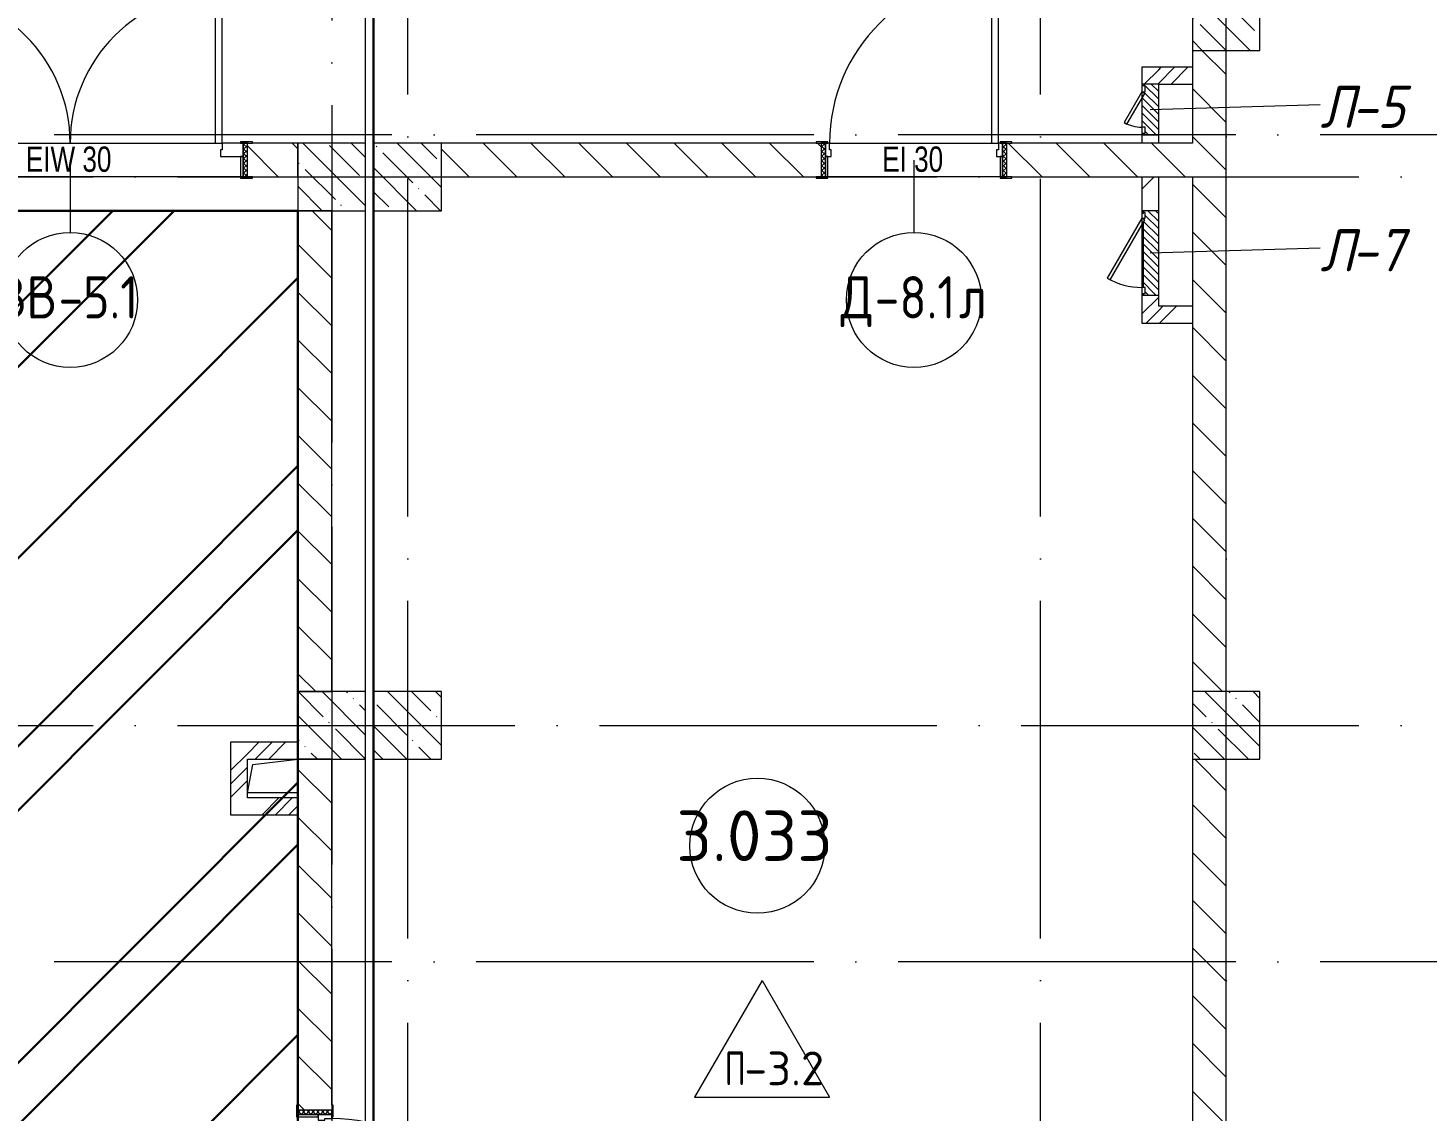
# Model space of a CAD drawing. Header units: millimetres. Extents: x -68946 to 690821, y -552984 to 293768.
# Drawn here: x 139853 to 148143, y -228316 to -221898 of the extents above; entities that cross this region are included whole.
import ezdxf

# ---------------------------------------------------------------- set-up
doc = ezdxf.new("R2010")
doc.units = ezdxf.units.MM
doc.linetypes.add('ADSK_Линия сетки', pattern=[2500, 2000, -250, 0, -250])
for name, color, linetype, lineweight in [('1.2) Стяжка 6 вып.', 30, 'Continuous', 30), ('1.3) Звуко-изол           6 вып.', 90, 'Continuous', 30), ('1.4) Стяжка 6 вып.', 30, 'Continuous', 30), ('A-AREA-____-IDEN', 250, 'Continuous', 9), ('A-DETL-GENF-OTLN', 250, 'Continuous', 5), ('A-DOOR-____-IDEN', 250, 'Continuous', 9), ('A-DOOR-____-MCUT', 250, 'Continuous', 5), ('A-DOOR-____-OTLN', 250, 'Continuous', 5), ('A-DOOR-FRAM-MCUT', 250, 'Continuous', 5), ('A-DOOR-FRAM-OTLN', 250, 'Continuous', 5), ('A-FLOR-____-IDEN', 250, 'Continuous', 9), ('A-FLOR-____-OTLN', 250, 'Continuous', 9), ('A-GENM-____-MCUT', 250, 'Continuous', 25), ('A-GENM-____-OTLN', 250, 'Continuous', 9), ('A-GLAZ-____-OTLN', 250, 'Continuous', 5), ('A-WALL-____-MCUT', 250, 'Continuous', 13), ('A-WALL-____-PATT', 250, 'Continuous', 13), ('I-WALL-____-OTLN', 250, 'Continuous', 9), ('S-COLS-____-MCUT', 250, 'Continuous', 25), ('S-COLS-____-OTLN', 250, 'Continuous', 9), ('S-GRID-____-OTLN', 250, 'Continuous', 9)]:
    doc.layers.add(name, color=color, linetype=linetype, lineweight=lineweight)
doc.styles.add('Arial Narrow', font='ARIALN.TTF', dxfattribs={"width": 0.9, "height": 150})
doc.styles.add('GOST Common_1', font='', dxfattribs={"width": 0.9, "height": 250})
doc.styles.add('ISOCPEUR_2', font='isocpeur.ttf', dxfattribs={"height": 160})
doc.styles.add('ISOCPEUR_4', font='isocpeur.ttf', dxfattribs={"height": 300})
doc.styles.add('ISOCPEUR_I', font='isocpeui.ttf', dxfattribs={"width": 0.9, "height": 12.5})
doc.styles.get('GOST Common_1').set_extended_font_data('GOST Common')
pattern_1 = [(135, (28052.9, -258555.93), (-141.42136, -141.42136), [])]
pattern_2 = [(135, (1751.41, 164.685), (-14.14214, -14.14214), []), (225, (1751.41, 164.685), (14.14214, -14.14214), [])]
pattern_3 = [(45, (-371.384, 164.685), (-14.1421, 14.1421), []), (135, (-371.384, 164.685), (-14.1421, -14.1421), [])]
pattern_4 = [(45, (28052.9, -258555.93), (-224.5064, 224.5064), []), (45, (28132.28, -258555.93), (0, 449.0128), []), (45, (27973.53, -258555.93), (0, 449.0128), [])]
pattern_5 = [(135, (28052.9, -258555.93), (-142.5612, -142.5612), []), (135, (28195.47, -258555.93), (-142.5612, -142.5612), [252.016, -50.403, 3.353, -47.05])]
pattern_6 = [(45, (125, 0), (-22.6274, 22.6274), [])]

# ---------------------------------------------------------------- blocks, each defined once
blk = doc.blocks.new('Дверь_СКБ_2Ст_Внутренняя1 - Н_ВВ-5_2100x2600h_Фрамуга сверху-42108726-АР1_Маркировочный план 3 этажа секция 2_3')
at = {"layer": 'A-DOOR-____-OTLN'}
h = blk.add_hatch(dxfattribs=at)
h.set_pattern_fill('FP_5', color=256, style=0, pattern_type=2)
h.set_pattern_definition([(135, (1251.41, 164.685), (-14.1421, -14.1421), []), (225, (1251.41, 164.685), (14.1421, -14.1421), [])])
h.paths.add_polyline_path([(1037.5, -100), (1062.5, -100), (1062.5, 100), (1037.5, 100), (1037.5, 20)])
at = {"layer": 'A-DOOR-FRAM-OTLN'}
h = blk.add_hatch(dxfattribs=at)
h.set_pattern_fill('FP_6', color=256, style=0, pattern_type=2)
h.set_pattern_definition([(45, (-871.384, 164.685), (-14.1421, 14.1421), []), (135, (-871.384, 164.685), (-14.1421, -14.1421), [])])
h.paths.add_polyline_path([(-1037.5, -100), (-1012.5, -99.2), (-1012.5, 100), (-1037.5, 100), (-1037.5, -27.8)])
at = {"layer": 'A-DOOR-____-MCUT'}
for p, q in [((-887.5, 1000), (-887.5, 100)), ((-847.5, 1000), (-887.5, 1000)), ((-847.5, 100), (-847.5, 1000)), ((912.5, 1000), (872.5, 1000)), ((872.5, 1000), (872.5, 100)), ((912.5, 100), (912.5, 1000)), ((-887.5, 100), (-847.5, 100)), ((872.5, 100), (912.5, 100))]:
    blk.add_line(p, q, dxfattribs=at)
at = {"layer": 'A-DOOR-____-OTLN'}
for centre, start, end in [((-887.5, 100), 0, 90), ((912.5, 100), 90, 180)]:
    blk.add_arc(centre, 900, start, end, dxfattribs=at)
at = {"layer": 'A-DOOR-FRAM-MCUT'}
for p, q in [((-997.5, 108), (-1067.5, 108)), ((-1067.5, 108), (-1067.5, 100)), ((-1067.5, 100), (-997.5, 100)), ((-1012.5, 100), (-1037.5, 100)), ((-1037.5, 100), (-1037.5, -100)), ((-887.5, 100), (-1012.5, 100)), ((-1012.5, 100), (-1012.5, 20)), ((-1012.5, -100), (-1012.5, 100)), ((-997.5, 100), (-1012.5, 100)), ((-1012.5, 100), (-1012.5, 99)), ((-1012.5, 99), (-997.5, 99)), ((-997.5, 100), (-997.5, 108)), ((-997.5, 99), (-997.5, 100)), ((-887.5, 60), (-887.5, 100)), ((912.5, 100), (912.5, 60)), ((1037.5, 100), (912.5, 100)), ((1092.5, 108), (1022.5, 108)), ((1022.5, 108), (1022.5, 100)), ((1037.5, 100), (1022.5, 100)), ((1022.5, 100), (1022.5, 99)), ((1022.5, 100), (1092.5, 100)), ((1022.5, 99), (1037.5, 99)), ((1037.5, 20), (1037.5, 100)), ((1062.5, 100), (1037.5, 100)), ((1037.5, 100), (1037.5, -100)), ((1037.5, 99), (1037.5, 100)), ((1062.5, -100), (1062.5, 100)), ((1092.5, 100), (1092.5, 108)), ((-1012.5, 20), (-877.5, 20)), ((-997.5, 20), (-1012.5, 20)), ((-1012.5, 20), (-1012.5, -100)), ((-997.5, -100), (-997.5, 20)), ((-877.5, 60), (-887.5, 60)), ((-877.5, 20), (-877.5, 60)), ((912.5, 60), (902.5, 60)), ((902.5, 60), (902.5, 20)), ((902.5, 20), (1037.5, 20)), ((1037.5, 20), (1022.5, 20)), ((1022.5, 20), (1022.5, -100)), ((1037.5, -100), (1037.5, 20)), ((-997.5, -100), (-1067.5, -100)), ((-1067.5, -100), (-1067.5, -108)), ((-1067.5, -108), (-997.5, -108)), ((-1037.5, -100), (-1012.5, -100)), ((-1012.5, -100), (-997.5, -100)), ((-997.5, -108), (-997.5, -100)), ((1022.5, -100), (1037.5, -100)), ((1092.5, -100), (1022.5, -100)), ((1022.5, -100), (1022.5, -108)), ((1022.5, -108), (1092.5, -108)), ((1037.5, -100), (1062.5, -100)), ((1092.5, -108), (1092.5, -100))]:
    blk.add_line(p, q, dxfattribs=at)
blk = doc.blocks.new('Дверь_СКБ_1Ст_Внутренняя - Д-8_1л_1100x2100h_Кабинет директора_ Канцелярия_ Бухгалтерия_ Кабинеты заместителей директора_ Кабинет организатора внеклассной и внешкольной работы-42637167-АР1_Маркировочный план 3 этажа секция 2_3')
at = {"layer": 'A-DOOR-____-OTLN'}
h = blk.add_hatch(dxfattribs=at)
h.set_pattern_fill('FP_9', color=256, style=0, pattern_type=2)
h.set_pattern_definition(pattern_2)
h.paths.add_polyline_path([(562.5, 100), (537.5, 100), (537.5, -100), (562.5, -100)])
at = {"layer": 'A-DOOR-FRAM-OTLN'}
h = blk.add_hatch(dxfattribs=at)
h.set_pattern_fill('FP_10', color=256, style=0, pattern_type=2)
h.set_pattern_definition(pattern_3)
h.paths.add_polyline_path([(-512.5, -92.9), (-512.5, 100), (-537.5, 100), (-537.5, -100), (-512.5, -100)])
at = {"layer": 'A-DOOR-____-MCUT'}
for p, q in [((512.5, 1100), (472.5, 1100)), ((472.5, 1100), (472.5, 100)), ((512.5, 100), (512.5, 1100)), ((472.5, 100), (512.5, 100))]:
    blk.add_line(p, q, dxfattribs=at)
at = {"layer": 'A-DOOR-____-OTLN'}
blk.add_arc((512.5, 100), 1000, 90, 180, dxfattribs=at)
at = {"layer": 'A-DOOR-FRAM-MCUT'}
for p, q in [((-497.5, 108), (-567.5, 108)), ((-567.5, 108), (-567.5, 100)), ((-567.5, 100), (-497.5, 100)), ((-512.5, 100), (-537.5, 100)), ((-537.5, 100), (-537.5, -100)), ((-487.5, 100), (-512.5, 100)), ((-512.5, 100), (-512.5, 20)), ((-512.5, -100), (-512.5, 100)), ((-497.5, 100), (-512.5, 100)), ((-512.5, 100), (-512.5, 99)), ((-512.5, 99), (-497.5, 99)), ((-497.5, 100), (-497.5, 108)), ((-497.5, 99), (-497.5, 100)), ((-487.5, 60), (-487.5, 100)), ((512.5, 100), (512.5, 60)), ((537.5, 100), (512.5, 100)), ((592.5, 108), (522.5, 108)), ((522.5, 108), (522.5, 100)), ((537.5, 100), (522.5, 100)), ((522.5, 100), (522.5, 99)), ((522.5, 100), (592.5, 100)), ((522.5, 99), (537.5, 99)), ((537.5, 20), (537.5, 100)), ((562.5, 100), (537.5, 100)), ((537.5, 100), (537.5, -100)), ((537.5, 99), (537.5, 100)), ((562.5, -100), (562.5, 100)), ((592.5, 100), (592.5, 108)), ((-512.5, 20), (-477.5, 20)), ((-497.5, 20), (-512.5, 20)), ((-512.5, 20), (-512.5, -100)), ((-497.5, -100), (-497.5, 20)), ((-477.5, 60), (-487.5, 60)), ((-477.5, 20), (-477.5, 60)), ((512.5, 60), (502.5, 60)), ((502.5, 60), (502.5, 20)), ((502.5, 20), (537.5, 20)), ((537.5, 20), (522.5, 20)), ((522.5, 20), (522.5, -100)), ((537.5, -100), (537.5, 20)), ((-497.5, -100), (-567.5, -100)), ((-567.5, -100), (-567.5, -108)), ((-567.5, -108), (-497.5, -108)), ((-537.5, -100), (-512.5, -100)), ((-512.5, -100), (-497.5, -100)), ((-497.5, -108), (-497.5, -100)), ((522.5, -100), (537.5, -100)), ((592.5, -100), (522.5, -100)), ((522.5, -100), (522.5, -108)), ((522.5, -108), (592.5, -108)), ((537.5, -100), (562.5, -100)), ((592.5, -108), (592.5, -100))]:
    blk.add_line(p, q, dxfattribs=at)
blk = doc.blocks.new('Дверь_СКБ_1Ст_Внутренняя - Д-8_1л_1100x2100h_Кабинет директора_ Канцелярия_ Бухгалтерия_ Кабинеты заместителей директора_ Кабинет организатора внеклассной и внешкольной работы-V58-АР1_Маркировочный план 3 этажа секция 2_3')
at = {"layer": 'A-DOOR-____-OTLN'}
h = blk.add_hatch(dxfattribs=at)
h.set_pattern_fill('FP_9', color=256, style=0, pattern_type=2)
h.set_pattern_definition(pattern_2)
h.paths.add_polyline_path([(537.5, -100), (562.5, -100), (562.5, 100), (537.5, 100), (537.5, -92.4)])
at = {"layer": 'A-DOOR-FRAM-OTLN'}
h = blk.add_hatch(dxfattribs=at)
h.set_pattern_fill('FP_10', color=256, style=0, pattern_type=2)
h.set_pattern_definition(pattern_3)
h.paths.add_polyline_path([(-512.5, -100), (-512.5, 100), (-537.5, 100), (-537.5, -100)])
at = {"layer": 'A-DOOR-____-MCUT'}
for p, q in [((512.5, 1100), (472.5, 1100)), ((472.5, 1100), (472.5, 100)), ((512.5, 100), (512.5, 1100)), ((472.5, 100), (512.5, 100))]:
    blk.add_line(p, q, dxfattribs=at)
at = {"layer": 'A-DOOR-____-OTLN'}
blk.add_arc((512.5, 100), 1000, 90, 180, dxfattribs=at)
at = {"layer": 'A-DOOR-FRAM-MCUT'}
for p, q in [((-497.5, 108), (-567.5, 108)), ((-567.5, 108), (-567.5, 100)), ((-567.5, 100), (-497.5, 100)), ((-512.5, 100), (-537.5, 100)), ((-537.5, 100), (-537.5, -100)), ((-487.5, 100), (-512.5, 100)), ((-512.5, 100), (-512.5, 20)), ((-512.5, -100), (-512.5, 100)), ((-497.5, 100), (-512.5, 100)), ((-512.5, 100), (-512.5, 99)), ((-512.5, 99), (-497.5, 99)), ((-497.5, 100), (-497.5, 108)), ((-497.5, 99), (-497.5, 100)), ((-487.5, 60), (-487.5, 100)), ((512.5, 100), (512.5, 60)), ((537.5, 100), (512.5, 100)), ((592.5, 108), (522.5, 108)), ((522.5, 108), (522.5, 100)), ((537.5, 100), (522.5, 100)), ((522.5, 100), (522.5, 99)), ((522.5, 100), (592.5, 100)), ((522.5, 99), (537.5, 99)), ((537.5, 20), (537.5, 100)), ((562.5, 100), (537.5, 100)), ((537.5, 100), (537.5, -100)), ((537.5, 99), (537.5, 100)), ((562.5, -100), (562.5, 100)), ((592.5, 100), (592.5, 108)), ((-512.5, 20), (-477.5, 20)), ((-497.5, 20), (-512.5, 20)), ((-512.5, 20), (-512.5, -100)), ((-497.5, -100), (-497.5, 20)), ((-477.5, 60), (-487.5, 60)), ((-477.5, 20), (-477.5, 60)), ((512.5, 60), (502.5, 60)), ((502.5, 60), (502.5, 20)), ((502.5, 20), (537.5, 20)), ((537.5, 20), (522.5, 20)), ((522.5, 20), (522.5, -100)), ((537.5, -100), (537.5, 20)), ((-497.5, -100), (-567.5, -100)), ((-567.5, -100), (-567.5, -108)), ((-567.5, -108), (-497.5, -108)), ((-537.5, -100), (-512.5, -100)), ((-512.5, -100), (-497.5, -100)), ((-497.5, -108), (-497.5, -100)), ((522.5, -100), (537.5, -100)), ((592.5, -100), (522.5, -100)), ((522.5, -100), (522.5, -108)), ((522.5, -108), (592.5, -108)), ((537.5, -100), (562.5, -100)), ((592.5, -108), (592.5, -100))]:
    blk.add_line(p, q, dxfattribs=at)
blk = doc.blocks.new('BSC_Колонна _Прямоугольная - 400x400-V87-АР1_Маркировочный план 3 этажа секция 2_3')
at = {"layer": 'S-COLS-____-OTLN', "lineweight": 5}
h = blk.add_hatch(dxfattribs=at)
h.set_pattern_fill('FP_62', color=256, style=0, pattern_type=2)
h.set_pattern_definition([(135, (-114049.98, -32525), (-142.5612, -142.5612), []), (135, (-113907.42, -32525), (-142.5612, -142.5612), [252.016, -50.403, 3.353, -47.05])])
h.paths.add_polyline_path([(200, -200), (200, 200), (-200, 200), (-200, -200)])
at = {"layer": 'S-COLS-____-MCUT', "lineweight": 5}
for p, q in [((200, 200), (-200, 200)), ((-200, 200), (-200, -200)), ((200, -200), (200, 200)), ((-200, -200), (200, -200))]:
    blk.add_line(p, q, dxfattribs=at)
blk = doc.blocks.new('BSC_Колонна _Прямоугольная - 400x400-V88-АР1_Маркировочный план 3 этажа секция 2_3')
at = {"layer": 'S-COLS-____-OTLN', "lineweight": 5}
h = blk.add_hatch(dxfattribs=at)
h.set_pattern_fill('FP_63', color=256, style=0, pattern_type=2)
h.set_pattern_definition([(135, (-114049.98, -35775), (-142.5612, -142.5612), []), (135, (-113907.42, -35775), (-142.5612, -142.5612), [252.016, -50.403, 3.353, -47.05])])
h.paths.add_polyline_path([(-200, -200), (200, -200), (200, 200), (-200, 200), (-200, -133.4)])
at = {"layer": 'S-COLS-____-MCUT', "lineweight": 5}
for p, q in [((200, 200), (-200, 200)), ((-200, 200), (-200, -200)), ((200, -200), (200, 200)), ((-200, -200), (200, -200))]:
    blk.add_line(p, q, dxfattribs=at)
blk = doc.blocks.new('BSC_Колонна _Прямоугольная - 400x400-V100-АР1_Маркировочный план 3 этажа секция 2_3')
at = {"layer": 'S-COLS-____-OTLN', "lineweight": 5}
h = blk.add_hatch(dxfattribs=at)
h.set_pattern_fill('FP_75', color=256, style=0, pattern_type=2)
h.set_pattern_definition([(135, (-118899.98, -32525), (-142.5612, -142.5612), []), (135, (-118757.42, -32525), (-142.5612, -142.5612), [252.016, -50.403, 3.353, -47.05])])
h.paths.add_polyline_path([(200, -200), (200, 200), (-200, 200), (-200, -200), (28.3, -200)])
at = {"layer": 'S-COLS-____-MCUT', "lineweight": 5}
for p, q in [((200, 200), (-200, 200)), ((-200, 200), (-200, -200)), ((200, -200), (200, 200)), ((-200, -200), (200, -200))]:
    blk.add_line(p, q, dxfattribs=at)
blk = doc.blocks.new('BSC_Колонна _Прямоугольная - 400x400-V101-АР1_Маркировочный план 3 этажа секция 2_3')
at = {"layer": 'S-COLS-____-OTLN', "lineweight": 5}
h = blk.add_hatch(dxfattribs=at)
h.set_pattern_fill('FP_76', color=256, style=0, pattern_type=2)
h.set_pattern_definition([(135, (-118899.98, -36725), (-142.5612, -142.5612), []), (135, (-118757.42, -36725), (-142.5612, -142.5612), [252.016, -50.403, 3.353, -47.05])])
h.paths.add_polyline_path([(-200, -200), (200, -200), (200, 200), (-200, 200)])
at = {"layer": 'S-COLS-____-MCUT', "lineweight": 5}
for p, q in [((200, 200), (-200, 200)), ((-200, 200), (-200, -200)), ((200, -200), (200, 200)), ((-200, -200), (200, -200))]:
    blk.add_line(p, q, dxfattribs=at)
blk = doc.blocks.new('_Wn_-As_OpeningMEP_floor__Rectangular - _Wn_-As_OpeningMEP_floor__Rectangular-32466820-АР1_Маркировочный план 3 этажа секция 2_3')
at = {"layer": 'A-DETL-GENF-OTLN', "lineweight": 5}
for p, q in [((-150, -50), (-117.9, 117.9)), ((-117.9, 117.9), (150, 150))]:
    blk.add_line(p, q, dxfattribs=at)
blk = doc.blocks.new('АР_Люк - ЛРС_ВК_300х400_внутренний_RAL 9003-V199-АР1_Маркировочный план 3 этажа секция 2_3')
at = {"layer": 'A-DOOR-____-OTLN'}
h = blk.add_hatch(dxfattribs=at)
h.set_pattern_fill('FP_144', color=256, style=0, pattern_type=2)
h.set_pattern_definition(pattern_6)
h.paths.add_polyline_path([(-25, 50), (-25, -50), (275, -50), (275, 50), (265, 50), (265, 30), (230, 30), (230, 50), (20, 50), (20, 30), (-15, 30), (-15, 50)])
at = {"layer": 'A-DETL-GENF-OTLN', "lineweight": 5}
for p, q in [((275, 50), (-25, 50)), ((-25, 50), (-25, -50)), ((275, -50), (275, 50)), ((-25, -50), (275, -50))]:
    blk.add_line(p, q, dxfattribs=at)
at = {"layer": 'A-DOOR-____-MCUT', "lineweight": 5}
for p, q in [((48.1, 155), (38.1, 137.7)), ((38.1, 137.7), (220, 32.7)), ((230, 50), (48.1, 155)), ((20, 50), (-15, 50)), ((-15, 50), (-15, 30)), ((-15, 30), (20, 30)), ((20, 30), (20, 50)), ((220, 32.7), (230, 50)), ((265, 50), (230, 50)), ((230, 50), (230, 30)), ((230, 30), (265, 30)), ((265, 30), (265, 50))]:
    blk.add_line(p, q, dxfattribs=at)
blk.add_arc((230, 50), 210, 150, 180, dxfattribs=at)
at = {"layer": 'A-DOOR-____-OTLN'}
blk.add_line((230, 50), (48.1, 155), dxfattribs=at)
blk = doc.blocks.new('ASML_АР_Отделка Люка - ВО Отделка люков_Грунтовка 0_Шпатлевка 0_Окраска 0_0-42467640-АР1_Маркировочный план 3 этажа секция 2_3')
at = {"layer": 'A-GENM-____-MCUT', "lineweight": 5}
for p, q in [((-140, 3), (-150, 3)), ((-150, 3), (-150, 0)), ((65, 3), (-105, 3)), ((150, 3), (140, 3)), ((150, 0), (150, 3)), ((-150, 0), (-140, 0)), ((-105, 0), (70.2, 0)), ((103.3, 0), (105, 0)), ((140, 0), (150, 0))]:
    blk.add_line(p, q, dxfattribs=at)
blk = doc.blocks.new('АР_Люк - ЛРС_ВК_500х400_наружный_NCS S 1000-N-V200-АР1_Маркировочный план 3 этажа секция 2_3')
at = {"layer": 'A-DOOR-____-OTLN'}
h = blk.add_hatch(dxfattribs=at)
h.set_pattern_fill('FP_144', color=256, style=0, pattern_type=2)
h.set_pattern_definition(pattern_6)
h.paths.add_polyline_path([(-125, 30), (-125, -50), (375, -50), (375, 50), (330, 50), (320, 32.7), (290, 50), (-80, 50), (-80, 30), (-115, 30), (-115, 50), (-125, 50), (-125, 32.7)])
h.paths.add_polyline_path([(330, 30), (330, 40), (365, 40), (365, 30)])
h.paths.add_polyline_path([(330, 41), (330, 43), (340, 43)])
h.paths.add_polyline_path([(340, 43), (365, 48), (365, 43)])
at = {"layer": 'A-DETL-GENF-OTLN', "lineweight": 5}
for p, q in [((375, 50), (-125, 50)), ((-125, 50), (-125, -50)), ((375, -50), (375, 50)), ((-125, -50), (375, -50))]:
    blk.add_line(p, q, dxfattribs=at)
at = {"layer": 'A-DOOR-____-MCUT', "lineweight": 5}
for p, q in [((-25.1, 255), (-35.1, 237.7)), ((330, 50), (-25.1, 255)), ((-35.1, 237.7), (320, 32.7)), ((-80, 50), (-115, 50)), ((-115, 50), (-115, 30)), ((-115, 30), (-80, 30)), ((-80, 30), (-80, 50)), ((320, 32.7), (330, 50)), ((365, 50), (330, 50)), ((330, 50), (330, 30)), ((330, 30), (365, 30)), ((365, 30), (365, 50))]:
    blk.add_line(p, q, dxfattribs=at)
blk.add_arc((330, 50), 410, 150, 180, dxfattribs=at)
at = {"layer": 'A-DOOR-____-OTLN'}
blk.add_line((330, 50), (-25.1, 255), dxfattribs=at)
blk = doc.blocks.new('ASML_АР_Отделка Люка - ВО Отделка люков_Грунтовка 0_Шпатлевка 0_Окраска 0_0-42722003-АР1_Маркировочный план 3 этажа секция 2_3')
at = {"layer": 'A-GENM-____-MCUT', "lineweight": 5}
for p, q in [((-240, 3), (-250, 3)), ((-250, 3), (-250, 0)), ((177.1, 3), (-205, 3)), ((205, 3), (201, 3)), ((250, 3), (240, 3)), ((250, 0), (250, 3)), ((-250, 0), (-240, 0)), ((-205, 0), (182.3, 0)), ((199.2, 0), (205, 0)), ((240, 0), (250, 0))]:
    blk.add_line(p, q, dxfattribs=at)
blk = doc.blocks.new('ADSK_Марка_Дверь - Типоразмер_ADSK_Марка-30565456-АР1_Маркировочный план 3 этажа секция 2_3')
at = {"layer": 'A-DOOR-____-IDEN'}
blk.add_circle((0, 0), 4, dxfattribs=at)
blk = doc.blocks.new('AAR_СКБ_Марка_Помещения - Номер-17325395-АР1_Маркировочный план 3 этажа секция 2_3')
at = {"layer": 'A-AREA-____-IDEN'}
blk.add_circle((0, 1.502), 4, dxfattribs=at)
blk = doc.blocks.new('AAR_СКБ_Марка_Перекрытия - Марка пола-17325028-АР1_Маркировочный план 3 этажа секция 2_3')
at = {"layer": 'A-FLOR-____-IDEN'}
for p, q in [((0, 6.932), (-4.002, 0)), ((0, 6.932), (4.002, 0)), ((-4.002, 0), (4.002, 0))]:
    blk.add_line(p, q, dxfattribs=at)

msp = doc.modelspace()

# ---------------------------------------------------------------- hatches: boundary and pattern name
at = {"layer": '1.2) Стяжка 6 вып.', "lineweight": 30}
h = msp.add_hatch(dxfattribs=at)
h.set_pattern_fill('ANSI31', color=256, scale=333)
h.paths.add_polyline_path([(141452.9057, -239130.9286), (133152.9057, -239130.9286), (133152.9057, -222980.9286), (141452.9057, -222980.9286)])
at = {"layer": '1.3) Звуко-изол           6 вып.', "lineweight": 30}
h = msp.add_hatch(dxfattribs=at)
h.set_pattern_fill('ANSI31', color=256, scale=500)
h.paths.add_polyline_path([(141452.9057, -239130.9286), (133152.9057, -239130.9286), (133152.9057, -222980.9286), (141452.9057, -222980.9286)])
at = {"layer": '1.4) Стяжка 6 вып.', "lineweight": 30}
h = msp.add_hatch(dxfattribs=at)
h.set_pattern_fill('ANSI32', color=256, scale=333)
h.paths.add_polyline_path([(141452.9057, -239130.9286), (133152.9057, -239130.9286), (133152.9057, -222980.9286), (141452.9057, -222980.9286)])
at = {"layer": 'A-WALL-____-PATT', "lineweight": 15}
h = msp.add_hatch(dxfattribs=at)
h.set_pattern_fill('FP_1', color=256, style=0, pattern_type=2)
h.set_pattern_definition(pattern_1)
h.paths.add_polyline_path([(146952.9057, -230030.9292), (146952.9057, -226230.9292), (146752.9057, -226230.9292), (146752.9057, -230030.9292)])
h.paths.add_polyline_path([(146952.9057, -225830.9292), (146952.9057, -222030.9292), (146752.9057, -222030.9292), (146752.9057, -225830.9292)])
h.paths.add_polyline_path([(146752.9057, -221630.9292), (146952.9057, -221630.9292), (146952.9057, -217830.9292), (146752.9057, -217830.9292), (146752.9057, -220829.4967)])
h.paths.add_polyline_path([(146952.9057, -217430.9292), (146952.9057, -213630.9292), (146752.9057, -213630.9292), (146752.9057, -217430.9292)])
h = msp.add_hatch(dxfattribs=at)
h.set_pattern_fill('FP_11', color=256, style=0, pattern_type=2)
h.set_pattern_definition(pattern_4)
h.paths.add_polyline_path([(146455.9057, -222580.9286), (146552.9057, -222580.9286), (146552.9057, -222530.9883), (146452.9057, -222530.9883), (146452.9057, -222580.9286)])
h.paths.add_polyline_path([(146455.9057, -222230.9883), (146552.9057, -222230.9883), (146552.9057, -222130.9883), (146452.9057, -222130.9883), (146452.9057, -222230.9883)])
h = msp.add_hatch(dxfattribs=at)
h.set_pattern_fill('FP_11', color=256, style=0, pattern_type=2)
h.set_pattern_definition(pattern_4)
h.paths.add_polyline_path([(146752.9057, -222230.9883), (146752.9057, -222130.9883), (146552.9057, -222130.9883), (146552.9057, -222230.9883), (146576.7848, -222230.9883)])
h = msp.add_hatch(dxfattribs=at)
h.set_pattern_fill('FP_1', color=256, style=0, pattern_type=2)
h.set_pattern_definition(pattern_1)
h.paths.add_polyline_path([(141452.9057, -222780.9286), (141452.9057, -222580.9286), (141152.9063, -222580.9286), (141152.9063, -222780.9286), (141182.9063, -222780.9286)])
h.paths.add_polyline_path([(139047.8269, -222780.9286), (139052.9063, -222780.9286), (139052.9063, -222580.9286), (138877.9057, -222580.9286), (138877.9057, -222780.9286), (139022.9063, -222780.9286)])
h = msp.add_hatch(dxfattribs=at)
h.set_pattern_fill('FP_1', color=256, style=0, pattern_type=2)
h.set_pattern_definition(pattern_1)
h.paths.add_polyline_path([(146752.9057, -222780.9286), (146752.9057, -222580.9286), (145652.9057, -222580.9286), (145652.9057, -222780.9286), (146452.9057, -222780.9286)])
h.paths.add_polyline_path([(142302.8838, -222780.9286), (144552.9057, -222780.9286), (144552.9057, -222580.9286), (142302.8838, -222580.9292)])
h = msp.add_hatch(dxfattribs=at)
h.set_pattern_fill('FP_11', color=256, style=0, pattern_type=2)
h.set_pattern_definition(pattern_4)
h.paths.add_polyline_path([(146521.972, -223646.9292), (146552.9057, -223646.9292), (146552.9057, -223480.9286), (146452.9057, -223480.9286), (146452.9057, -223646.9292), (146470.2262, -223646.9292)])
h.paths.add_polyline_path([(146470.2262, -222980.9286), (146552.9057, -222980.9286), (146552.9057, -222780.9286), (146452.9057, -222780.9286), (146452.9057, -222980.9286), (146462.9057, -222980.9286)])
h = msp.add_hatch(dxfattribs=at)
h.set_pattern_fill('FP_1', color=256, style=0, pattern_type=2)
h.set_pattern_definition(pattern_1)
h.paths.add_polyline_path([(141452.9057, -230030.9286), (141652.9057, -230030.9286), (141652.9057, -229410.8818), (141452.9057, -229410.8818), (141452.9057, -229910.8818)])
h.paths.add_polyline_path([(141652.9057, -228310.8818), (141652.9054, -226230.9292), (141452.906, -226230.9286), (141452.9057, -228310.8818), (141465.4589, -228310.8818)])
h.paths.add_polyline_path([(141652.9057, -225830.9286), (141652.9057, -222980.9286), (141452.9057, -222980.9286), (141452.9057, -225830.9286), (141624.7814, -225830.9286)])
h = msp.add_hatch(dxfattribs=at)
h.set_pattern_fill('FP_11', color=256, style=0, pattern_type=2)
h.set_pattern_definition(pattern_4)
h.paths.add_polyline_path([(146752.9057, -223646.9292), (146752.9057, -223546.9292), (146552.9057, -223546.9292), (146552.9057, -223646.9292)])
h = msp.add_hatch(dxfattribs=at)
h.set_pattern_fill('FP_11', color=256, style=0, pattern_type=2)
h.set_pattern_definition(pattern_4)
h.paths.add_polyline_path([(141052.9057, -226460.9292), (141152.9057, -226460.9292), (141152.9057, -226130.9286), (141052.9057, -226130.9286), (141052.9057, -226443.1316)])
h = msp.add_hatch(dxfattribs=at)
h.set_pattern_fill('FP_11', color=256, style=0, pattern_type=2)
h.set_pattern_definition(pattern_4)
h.paths.add_polyline_path([(141152.9057, -226230.9286), (141452.9057, -226230.9286), (141452.9057, -226130.9286), (141152.9057, -226130.9286)])
h = msp.add_hatch(dxfattribs=at)
h.set_pattern_fill('FP_11', color=256, style=0, pattern_type=2)
h.set_pattern_definition(pattern_4)
h.paths.add_polyline_path([(141194.4327, -226560.9292), (141452.9057, -226560.9292), (141452.9057, -226460.9292), (141052.9057, -226460.9292), (141052.9057, -226560.9292), (141152.9057, -226560.9292)])
at = {"layer": 'S-COLS-____-OTLN', "lineweight": 5}
h = msp.add_hatch(dxfattribs=at)
h.set_pattern_fill('FP_19', color=256, style=0, pattern_type=2)
h.set_pattern_definition(pattern_5)
h.paths.add_polyline_path([(141652.9057, -222980.9286), (141852.9057, -222980.9286), (141852.9057, -222580.9286), (141452.9057, -222580.9286), (141452.9057, -222980.9286)])
h = msp.add_hatch(dxfattribs=at)
h.set_pattern_fill('FP_19', color=256, style=0, pattern_type=2)
h.set_pattern_definition(pattern_5)
h.paths.add_polyline_path([(141461.8609, -226230.9286), (141852.9057, -226230.9286), (141852.9057, -225830.9286), (141452.9057, -225830.9286), (141452.906, -226230.9286)])

# ---------------------------------------------------------------- linework, layer by layer
at = {"color": 1}
msp.add_lwpolyline([(189545.5605, -191505.7893), (141899.2737, -191505.7893), (141899.2737, -264439.6787), (189545.5605, -264439.6787)], close=True, dxfattribs=at)
at = {"layer": '1.2) Стяжка 6 вып.', "lineweight": 30}
msp.add_lwpolyline([(141452.9057, -239130.9286), (133152.9057, -239130.9286), (133152.9057, -222980.9286), (141452.9057, -222980.9286)], close=True, dxfattribs=at)
at = {"layer": 'A-DOOR-____-IDEN'}
for p, q in [((146502.9057, -222380.9883), (147510.5483, -222351.4648)), ((140102.9063, -222680.9286), (140102.4489, -223109.8021)), ((145102.9057, -222680.9286), (145102.4483, -223109.8021)), ((146502.9057, -223230.9286), (147510.5483, -223201.4051))]:
    msp.add_line(p, q, dxfattribs=at)
at = {"layer": 'A-FLOR-____-OTLN', "lineweight": 5}
for p, q in [((141852.9057, -222580.9286), (141852.9057, -218780.9286)), ((141902.8838, -218780.9292), (141902.8838, -222580.9286)), ((141852.9057, -225830.9286), (141852.9057, -222980.9286)), ((141902.8838, -222980.9292), (141902.8838, -225830.9292)), ((141852.9057, -229320.8818), (141852.9057, -226230.9286)), ((141902.8838, -226230.9292), (141902.8838, -229320.8818)), ((141452.9057, -226430.9292), (141152.9057, -226430.9292))]:
    msp.add_line(p, q, dxfattribs=at)
at = {"layer": 'A-WALL-____-MCUT', "color": 7, "lineweight": 15}
for p, q in [((146752.9057, -222030.9292), (146752.9057, -222580.9286)), ((146952.9057, -225830.9292), (146952.9057, -222030.9292)), ((146452.9057, -222130.9883), (146452.9057, -222230.9883)), ((146752.9057, -222130.9883), (146452.9057, -222130.9883)), ((146552.9057, -222580.9286), (146552.9057, -222230.9883)), ((146552.9057, -222230.9883), (146752.9057, -222230.9883)), ((141452.9057, -222580.9286), (141182.9063, -222580.9286)), ((144522.9057, -222580.9286), (142302.8838, -222580.9286)), ((146752.9057, -222580.9286), (145682.9057, -222580.9286)), ((146452.9057, -222530.9883), (146452.9057, -222580.9286)), ((141182.9063, -222780.9286), (141452.9057, -222780.9286)), ((142302.8838, -222780.9286), (144522.9057, -222780.9286)), ((145682.9057, -222780.9286), (146752.9057, -222780.9286)), ((146452.9057, -222780.9286), (146452.9057, -222990.9286)), ((146552.9057, -223546.9292), (146552.9057, -222780.9286)), ((146752.9057, -222780.9286), (146752.9057, -225830.9292)), ((141452.9057, -222980.9286), (141452.9057, -225830.9286)), ((141652.9057, -225830.9286), (141652.9057, -222980.9286)), ((146452.9057, -223065.9286), (146452.9057, -223435.9286)), ((146452.9057, -223470.9286), (146452.9057, -223646.9292)), ((146752.9057, -223546.9292), (146552.9057, -223546.9292)), ((146452.9057, -223646.9292), (146752.9057, -223646.9292)), ((141052.9057, -226130.9286), (141052.9057, -226560.9292)), ((141452.9057, -226130.9286), (141052.9057, -226130.9286)), ((141452.9057, -226130.9286), (141452.9057, -226460.9292)), ((141152.9057, -226460.9292), (141152.9057, -226230.9286)), ((141152.9057, -226230.9286), (141452.9057, -226230.9286)), ((141652.9057, -228280.8818), (141652.9057, -226230.9286)), ((146752.9057, -226230.9292), (146752.9057, -229910.8818)), ((146952.9057, -228490.9282), (146952.9057, -226230.9292)), ((141452.9057, -226460.9292), (141152.9057, -226460.9292)), ((141052.9057, -226560.9292), (141452.9057, -226560.9292)), ((141452.9057, -226560.9292), (141452.9057, -228280.8818))]:
    msp.add_line(p, q, dxfattribs=at)
at = {"layer": 'A-WALL-____-MCUT', "lineweight": 15}
for p, q in [((141452.9057, -222780.9286), (141452.9057, -222580.9286)), ((141652.9057, -222980.9286), (141452.9057, -222980.9286)), ((141452.9057, -225830.9286), (141652.9057, -225830.9286)), ((141652.9057, -226230.9286), (141452.9057, -226230.9286)), ((141452.9057, -226560.9292), (141452.9057, -226460.9292))]:
    msp.add_line(p, q, dxfattribs=at)
at = {"layer": 'I-WALL-____-OTLN', "lineweight": 15}
for p, q in [((139242.9063, -222580.9286), (140962.9063, -222580.9286)), ((144602.9057, -222580.9286), (145562.9057, -222580.9286)), ((141112.9063, -222780.9286), (139092.9063, -222780.9286)), ((145612.9057, -222780.9286), (144592.9057, -222780.9286))]:
    msp.add_line(p, q, dxfattribs=at)
at = {"layer": 'S-COLS-____-MCUT', "lineweight": 5}
for p, q in [((141852.9057, -222580.9286), (141452.9057, -222580.9286)), ((141852.9057, -222980.9286), (141852.9057, -222580.9286)), ((141452.9057, -222780.9286), (141452.9057, -222980.9286)), ((141652.9057, -222980.9286), (141852.9057, -222980.9286)), ((141452.9057, -225830.9286), (141452.9057, -226230.9286)), ((141852.9057, -225830.9286), (141652.9057, -225830.9286)), ((141852.9057, -226230.9286), (141852.9057, -225830.9286)), ((141652.9057, -226230.9286), (141852.9057, -226230.9286))]:
    msp.add_line(p, q, dxfattribs=at)
at = {"layer": 'S-COLS-____-OTLN', "lineweight": 5}
for p, q in [((141452.9057, -222580.9286), (141452.9057, -222780.9286)), ((141452.9057, -222980.9286), (141652.9057, -222980.9286)), ((141652.9057, -225830.9286), (141452.9057, -225830.9286)), ((141452.9057, -226230.9286), (141652.9057, -226230.9286))]:
    msp.add_line(p, q, dxfattribs=at)
at = {"layer": 'S-GRID-____-OTLN', "linetype": 'ADSK_Линия сетки'}
for p, q in [((141652.9057, -197353.9241), (141652.9057, -261024.7685)), ((145852.9057, -262294.7685), (145852.9057, -197353.9241)), ((146952.9057, -262294.7685), (146952.9057, -197353.9241)), ((142102.9057, -262294.7685), (142102.9057, -198623.9241)), ((184510.8783, -222530.9286), (127372.9057, -222530.9286)), ((93236.8325, -222780.9286), (181888.5828, -222780.9286)), ((93236.8325, -226030.9286), (181748.3453, -226030.9286)), ((184510.8783, -227430.9286), (127372.9057, -227430.9286))]:
    msp.add_line(p, q, dxfattribs=at)

# ---------------------------------------------------------------- block references
at = {"layer": 'A-AREA-____-IDEN', "xscale": 99.99999999999993, "yscale": 99.99999999999993, "zscale": 99.99999999999993}
msp.add_blockref('AAR_СКБ_Марка_Помещения - Номер-17325395-АР1_Маркировочный план 3 этажа секция 2_3', (144175.1716, -226894.5026), dxfattribs=at)
at = {"layer": 'A-DOOR-____-IDEN', "xscale": 99.99999999999993, "yscale": 99.99999999999993, "zscale": 99.99999999999993}
for p in [(140102.9063, -223509.8021), (145102.9057, -223509.8021)]:
    msp.add_blockref('ADSK_Марка_Дверь - Типоразмер_ADSK_Марка-30565456-АР1_Маркировочный план 3 этажа секция 2_3', p, dxfattribs=at)
at = {"layer": 'A-DOOR-____-OTLN'}
for name, p in [('Дверь_СКБ_1Ст_Внутренняя - Д-8_1л_1100x2100h_Кабинет директора_ Канцелярия_ Бухгалтерия_ Кабинеты заместителей директора_ Кабинет организатора внеклассной и внешкольной работы-V58-АР1_Маркировочный план 3 этажа секция 2_3', (145090.4057, -222680.9286)), ('Дверь_СКБ_2Ст_Внутренняя1 - Н_ВВ-5_2100x2600h_Фрамуга сверху-42108726-АР1_Маркировочный план 3 этажа секция 2_3', (140090.4063, -222680.9286))]:
    msp.add_blockref(name, p, dxfattribs=at)
for name, p, rotation in [('АР_Люк - ЛРС_ВК_300х400_внутренний_RAL 9003-V199-АР1_Маркировочный план 3 этажа секция 2_3', (146502.9057, -222505.9883), 90), ('АР_Люк - ЛРС_ВК_500х400_наружный_NCS S 1000-N-V200-АР1_Маркировочный план 3 этажа секция 2_3', (146502.9057, -223355.9286), 90), ('Дверь_СКБ_1Ст_Внутренняя - Д-8_1л_1100x2100h_Кабинет директора_ Канцелярия_ Бухгалтерия_ Кабинеты заместителей директора_ Кабинет организатора внеклассной и внешкольной работы-42637167-АР1_Маркировочный план 3 этажа секция 2_3', (141552.9057, -228848.3818), 269.9999999999998)]:
    msp.add_blockref(name, p, dxfattribs=dict(at, rotation=rotation))
at = {"layer": 'A-FLOR-____-IDEN', "xscale": 99.99999999999993, "yscale": 99.99999999999993, "zscale": 99.99999999999993}
msp.add_blockref('AAR_СКБ_Марка_Перекрытия - Марка пола-17325028-АР1_Маркировочный план 3 этажа секция 2_3', (144202.9057, -228234.766), dxfattribs=at)
at = {"layer": 'A-GENM-____-OTLN', "lineweight": 5, "rotation": 90}
for name, p in [('ASML_АР_Отделка Люка - ВО Отделка люков_Грунтовка 0_Шпатлевка 0_Окраска 0_0-42467640-АР1_Маркировочный план 3 этажа секция 2_3', (146455.9057, -222380.9883)), ('ASML_АР_Отделка Люка - ВО Отделка люков_Грунтовка 0_Шпатлевка 0_Окраска 0_0-42722003-АР1_Маркировочный план 3 этажа секция 2_3', (146462.9057, -223230.9286))]:
    msp.add_blockref(name, p, dxfattribs=at)
at = {"layer": 'A-GLAZ-____-OTLN'}
msp.add_blockref('_Wn_-As_OpeningMEP_floor__Rectangular - _Wn_-As_OpeningMEP_floor__Rectangular-32466820-АР1_Маркировочный план 3 этажа секция 2_3', (141302.9057, -226380.9292), dxfattribs=at)
at = {"layer": 'S-COLS-____-OTLN', "lineweight": 5}
for name, p in [('BSC_Колонна _Прямоугольная - 400x400-V101-АР1_Маркировочный план 3 этажа секция 2_3', (146952.8838, -221830.9292)), ('BSC_Колонна _Прямоугольная - 400x400-V88-АР1_Маркировочный план 3 этажа секция 2_3', (142102.8838, -222780.9292)), ('BSC_Колонна _Прямоугольная - 400x400-V87-АР1_Маркировочный план 3 этажа секция 2_3', (142102.8838, -226030.9292)), ('BSC_Колонна _Прямоугольная - 400x400-V100-АР1_Маркировочный план 3 этажа секция 2_3', (146952.8838, -226030.9292))]:
    msp.add_blockref(name, p, dxfattribs=at)

# ---------------------------------------------------------------- texts
at = {"layer": 'A-AREA-____-IDEN', "insert": (143694.6586, -226534.5979), "char_height": 300, "width": 858.607312, "attachment_point": 1, "style": 'ISOCPEUR_4'}
msp.add_mtext('3.033', dxfattribs=at)
at = {"layer": 'A-DOOR-____-IDEN', "attachment_point": 1}
for s, insert, char_height, width, style in [('\\fISOCPEUR|b0|i1|c204|p34|;\\W.9;Л', (147510.5483, -222240.1106), 250, 223.670812, 'ISOCPEUR_I'), ('-5', (147695.0952, -222240.1106), 250, 404.0505, 'ISOCPEUR_I'), ('EIW 30', (139840.5489, -222600.7801), 150, 627.721312, 'Arial Narrow'), ('EI 30', (144914.7983, -222600.7801), 150, 447.341625, 'Arial Narrow'), ('\\fISOCPEUR|b0|i1|c204|p34|;\\W.9;Л', (147510.5483, -223090.0509), 250, 223.670812, 'ISOCPEUR_I'), ('-7', (147695.0952, -223090.0509), 250, 404.0505, 'ISOCPEUR_I'), ('ВВ', (139665.0489, -223369.3515), 250, 447.341625, 'GOST Common_1'), ('-5.1', (140034.1427, -223369.3515), 250, 606.07575, 'GOST Common_1'), ('\\fGOST Common|b0|i0|c204|p34|;\\W.9;Д', (144667.7483, -223369.3515), 250, 245.316375, 'GOST Common_1'), ('-8.1', (144870.1546, -223369.3515), 250, 606.07575, 'GOST Common_1'), ('\\fGOST Common|b0|i0|c204|p34|;\\W.9;л', (145370.2171, -223369.3515), 250, 194.810062, 'GOST Common_1')]:
    msp.add_mtext(s, dxfattribs=dict(at, insert=insert, char_height=char_height, width=width, style=style))
at = {"layer": 'A-FLOR-____-IDEN', "char_height": 200, "attachment_point": 1, "style": 'ISOCPEUR_2'}
for s, insert, width in [('\\fISOCPEUR|b0|i0|c204|p34|;\\W.7;П', (143981.5708, -227963.3802), 140.295312), ('-3.2', (144097.326, -227963.3802), 420.885937)]:
    msp.add_mtext(s, dxfattribs=dict(at, insert=insert, width=width))

doc.saveas('drawing.dxf')
